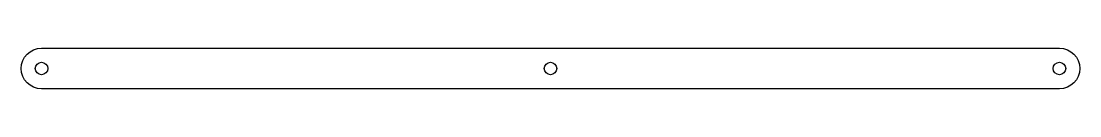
# Model space of a CAD drawing. Header units: millimetres. Extents: x -298 to -38, y 4 to 14.
import ezdxf

# ---------------------------------------------------------------- set-up
doc = ezdxf.new("R2010")
doc.units = ezdxf.units.MM
doc.layers.get('0').update_dxf_attribs({"linetype": 'CONTINUOUS'})

msp = doc.modelspace()

# ---------------------------------------------------------------- linework, layer by layer
msp.add_lwpolyline([(-293.5, 14.02), (-43.5, 14.02, -1), (-43.5, 4.02), (-293.5, 4.02, -1)], format="xyb", close=True)
for centre in [(-293.5, 9.02), (-168.5, 9.02), (-43.5, 9.02)]:
    msp.add_circle(centre, 1.55)

doc.saveas('drawing.dxf')
